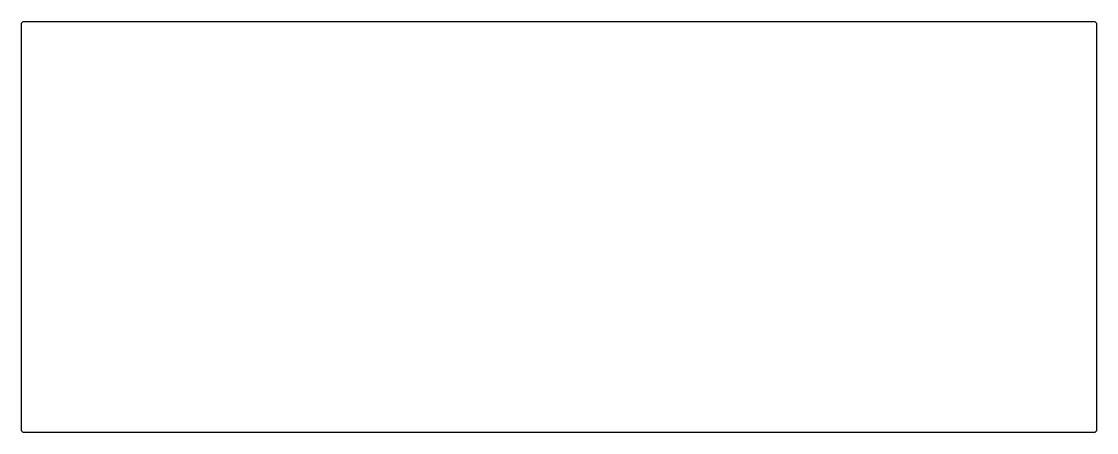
# Model space of a CAD drawing. Header units: millimetres. Extents: x -16 to 324, y -118 to 12.
import ezdxf

# ---------------------------------------------------------------- set-up
doc = ezdxf.new("R2010")
doc.units = ezdxf.units.MM

msp = doc.modelspace()

# ---------------------------------------------------------------- linework, layer by layer
for p, q in [((-15.625, 11.75), (-15.125, 12.25)), ((-15.625, -117.25), (-15.625, 11.75)), ((-15.125, 12.25), (323.875, 12.25)), ((323.875, 12.25), (324.375, 11.75)), ((324.375, 11.75), (324.375, -117.25)), ((-15.125, -117.75), (-15.625, -117.25)), ((323.875, -117.75), (-15.125, -117.75)), ((324.375, -117.25), (323.875, -117.75))]:
    msp.add_line(p, q)

doc.saveas('drawing.dxf')
